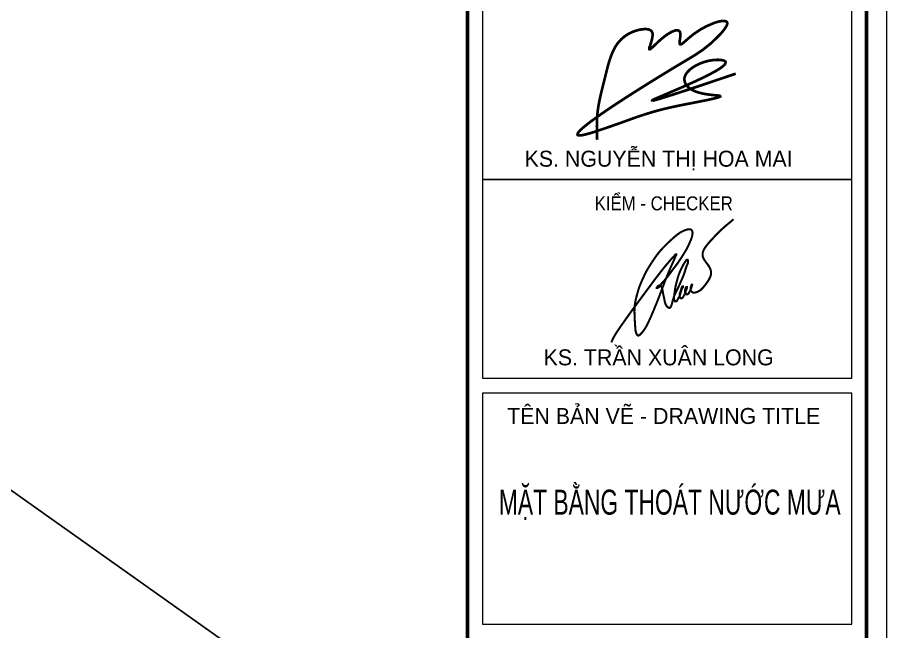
# Model space of a CAD drawing. Header units: inches. Extents: x 692246 to 692930, y 595951 to 596289.
# Drawn here: x 692882.13 to 692930.43, y 595985.87 to 596020 of the extents above; entities that cross this region are included whole.
import ezdxf
from ezdxf.enums import TextEntityAlignment as Align

# ---------------------------------------------------------------- set-up
doc = ezdxf.new("R2010")
doc.units = ezdxf.units.IN
doc.header["$MEASUREMENT"] = 0
doc.layers.get('0').update_dxf_attribs({"lineweight": 18})
for name, color, linetype, lineweight in [('2110 dim 0.13', 149, 'Continuous', 13), ('ISO', 153, 'Continuous', 13), ('LC ISO', 153, 'Continuous', 13), ('LC Net thay', 7, 'Continuous', 25), ('LC Text1', 3, 'Continuous', 20)]:
    doc.layers.add(name, color=color, linetype=linetype, lineweight=lineweight)
doc.layers.add('KCS_Plotter', color=11, linetype='Continuous', plot=False)
doc.layers.add('Khungten_LCDI', color=7, linetype='Continuous')
doc.styles.add('Khungten', font='VHAVAN.TTF', dxfattribs={"width": 0.8, "height": 5000})
doc.styles.add('Title', font='VHAVAN.TTF', dxfattribs={"width": 0.8})
doc.styles.add('VNAVANTH', font='VHAVANB.TTF', dxfattribs={"width": 0.6})

# ---------------------------------------------------------------- blocks, each defined once
blk = doc.blocks.new('chukyLong')
at = {"layer": 'ISO', "ltscale": 2, "const_width": 50}
blk.add_lwpolyline([(-23332, -148751), (-23332, -148751), (-23358, -148773), (-23384, -148795), (-23397, -148806), (-23415, -148822), (-23423, -148828), (-23436, -148839), (-23462, -148860), (-23488, -148882), (-23501, -148893), (-23514, -148904), (-23527, -148915), (-23540, -148926), (-23552, -148937), (-23565, -148948), (-23572, -148954), (-23578, -148959), (-23584, -148965), (-23591, -148971), (-23597, -148976), (-23605, -148984), (-23609, -148988), (-23616, -148994), (-23622, -148999), (-23628, -149005), (-23634, -149011), (-23640, -149017), (-23647, -149023), (-23653, -149029), (-23665, -149040), (-23677, -149052), (-23693, -149068), (-23701, -149076), (-23713, -149088), (-23725, -149100), (-23737, -149112), (-23749, -149124), (-23761, -149137), (-23772, -149149), (-23784, -149161), (-23796, -149173), (-23808, -149186), (-23819, -149198), (-23836, -149216), (-23842, -149223), (-23854, -149235), (-23865, -149248), (-23877, -149260), (-23888, -149273), (-23900, -149285), (-23911, -149298), (-23916, -149304), (-23922, -149311), (-23928, -149317), (-23933, -149324), (-23939, -149330), (-23944, -149337), (-23950, -149343), (-23955, -149350), (-23960, -149356), (-23966, -149363), (-23971, -149369), (-23977, -149376), (-23982, -149382), (-23987, -149389), (-23993, -149397), (-23998, -149403), (-24003, -149409), (-24008, -149416), (-24013, -149423), (-24018, -149430), (-24020, -149433), (-24023, -149437), (-24025, -149440), (-24028, -149444), (-24030, -149447), (-24032, -149451), (-24035, -149454), (-24037, -149458), (-24039, -149461), (-24041, -149465), (-24044, -149469), (-24046, -149472), (-24048, -149476), (-24050, -149480), (-24052, -149484), (-24054, -149487), (-24056, -149491), (-24058, -149495), (-24060, -149499), (-24061, -149503), (-24063, -149507), (-24065, -149510), (-24067, -149514), (-24068, -149518), (-24070, -149522), (-24071, -149526), (-24073, -149530), (-24074, -149534), (-24075, -149538), (-24077, -149542), (-24078, -149546), (-24079, -149551), (-24080, -149555), (-24081, -149559), (-24082, -149563), (-24083, -149567), (-24084, -149571), (-24084, -149575), (-24085, -149580), (-24086, -149584), (-24086, -149588), (-24087, -149592), (-24087, -149597), (-24088, -149601), (-24088, -149605), (-24088, -149609), (-24089, -149613), (-24089, -149618), (-24089, -149622), (-24089, -149626), (-24089, -149628), (-24089, -149631), (-24089, -149633), (-24088, -149635), (-24088, -149637), (-24088, -149639), (-24088, -149641), (-24088, -149643), (-24087, -149645), (-24087, -149647), (-24087, -149649), (-24086, -149653), (-24086, -149654), (-24086, -149656), (-24085, -149658), (-24085, -149660), (-24084, -149662), (-24083, -149664), (-24083, -149666), (-24082, -149668), (-24082, -149670), (-24081, -149672), (-24079, -149676), (-24078, -149680), (-24076, -149684), (-24075, -149688), (-24073, -149692), (-24071, -149697), (-24069, -149700), (-24068, -149703), (-24066, -149707), (-24064, -149711), (-24062, -149715), (-24060, -149719), (-24058, -149722), (-24056, -149726), (-24054, -149730), (-24052, -149733), (-24049, -149737), (-24047, -149741), (-24045, -149744), (-24043, -149748), (-24041, -149751), (-24038, -149755), (-24036, -149759), (-24035, -149761), (-24031, -149766), (-24029, -149769), (-24026, -149773), (-24022, -149780), (-24017, -149787), (-24012, -149793), (-24007, -149800), (-24002, -149807), (-23997, -149814), (-23984, -149830), (-23976, -149841), (-23971, -149848), (-23966, -149855), (-23961, -149861), (-23956, -149868), (-23951, -149875), (-23946, -149882), (-23942, -149889), (-23939, -149893), (-23937, -149896), (-23935, -149900), (-23932, -149904), (-23930, -149907), (-23928, -149911), (-23926, -149914), (-23923, -149918), (-23920, -149923), (-23919, -149925), (-23917, -149929), (-23915, -149933), (-23913, -149937), (-23911, -149940), (-23909, -149944), (-23907, -149948), (-23905, -149952), (-23904, -149956), (-23902, -149960), (-23900, -149964), (-23899, -149967), (-23897, -149971), (-23896, -149975), (-23895, -149979), (-23893, -149984), (-23892, -149988), (-23891, -149992), (-23890, -149996), (-23889, -150000), (-23888, -150004), (-23888, -150008), (-23887, -150012), (-23886, -150017), (-23886, -150021), (-23885, -150025), (-23884, -150029), (-23884, -150034), (-23884, -150038), (-23883, -150042), (-23883, -150046), (-23883, -150051), (-23882, -150055), (-23882, -150059), (-23882, -150063), (-23882, -150068), (-23882, -150072), (-23882, -150076), (-23883, -150081), (-23883, -150085), (-23883, -150089), (-23884, -150093), (-23884, -150097), (-23885, -150102), (-23885, -150106), (-23886, -150110), (-23887, -150113), (-23888, -150118), (-23889, -150122), (-23890, -150126), (-23891, -150130), (-23892, -150135), (-23894, -150139), (-23895, -150143), (-23896, -150147), (-23898, -150151), (-23900, -150154), (-23901, -150158), (-23903, -150162), (-23905, -150166), (-23906, -150170), (-23908, -150174), (-23910, -150178), (-23912, -150182), (-23915, -150189), (-23917, -150193), (-23921, -150201), (-23925, -150208), (-23929, -150216), (-23933, -150223), (-23937, -150231), (-23942, -150238), (-23946, -150245), (-23950, -150253), (-23955, -150260), (-23959, -150267), (-23963, -150273), (-23969, -150281), (-23973, -150288), (-23978, -150295), (-23983, -150302), (-23988, -150309), (-23993, -150316), (-23998, -150323), (-24003, -150329), (-24008, -150336), (-24014, -150343), (-24019, -150350), (-24024, -150356), (-24031, -150365), (-24040, -150376), (-24045, -150383), (-24051, -150389), (-24056, -150396), (-24061, -150403), (-24067, -150409), (-24072, -150416), (-24078, -150422), (-24083, -150428), (-24088, -150433), (-24092, -150438), (-24095, -150441), (-24098, -150444), (-24101, -150447), (-24104, -150450), (-24107, -150453), (-24110, -150456), (-24113, -150459), (-24116, -150462), (-24119, -150465), (-24122, -150468), (-24125, -150471), (-24128, -150473), (-24132, -150476), (-24135, -150479), (-24138, -150481), (-24140, -150483), (-24145, -150487), (-24148, -150489), (-24152, -150492), (-24155, -150494), (-24159, -150496), (-24163, -150499), (-24166, -150501), (-24170, -150503), (-24173, -150505), (-24177, -150507), (-24181, -150509), (-24185, -150511), (-24188, -150513), (-24192, -150515), (-24196, -150517), (-24200, -150519), (-24204, -150521), (-24208, -150523), (-24211, -150524), (-24215, -150526), (-24219, -150528), (-24223, -150529), (-24227, -150531), (-24231, -150532), (-24235, -150534), (-24239, -150535), (-24243, -150537), (-24247, -150538), (-24251, -150539), (-24255, -150540), (-24260, -150541), (-24264, -150542), (-24266, -150543), (-24268, -150543), (-24270, -150543), (-24272, -150544), (-24274, -150544), (-24276, -150544), (-24278, -150544), (-24280, -150545), (-24283, -150545), (-24285, -150545), (-24287, -150545), (-24289, -150545), (-24291, -150545), (-24293, -150545), (-24295, -150545), (-24297, -150545), (-24300, -150545), (-24302, -150545), (-24304, -150545), (-24306, -150545), (-24308, -150545), (-24311, -150545), (-24312, -150544), (-24315, -150544), (-24317, -150544), (-24319, -150543), (-24321, -150543), (-24323, -150542), (-24325, -150542), (-24327, -150541), (-24329, -150541), (-24331, -150540), (-24333, -150539), (-24335, -150539), (-24337, -150538), (-24339, -150537), (-24341, -150536), (-24343, -150535), (-24346, -150533), (-24346, -150533), (-24348, -150531), (-24350, -150530), (-24352, -150529), (-24353, -150528), (-24355, -150526), (-24356, -150525), (-24358, -150523), (-24359, -150522), (-24361, -150520), (-24362, -150518), (-24364, -150517), (-24365, -150515), (-24366, -150513), (-24367, -150512), (-24369, -150510), (-24370, -150508), (-24371, -150506), (-24372, -150504), (-24373, -150502), (-24374, -150501), (-24375, -150499), (-24376, -150497), (-24376, -150495), (-24377, -150493), (-24378, -150491), (-24379, -150489), (-24380, -150487), (-24380, -150486), (-24381, -150483), (-24382, -150481), (-24382, -150479), (-24383, -150477), (-24383, -150474), (-24384, -150472), (-24384, -150470), (-24384, -150469), (-24384, -150468), (-24384, -150467), (-24384, -150466), (-24384, -150464), (-24384, -150462), (-24384, -150460), (-24384, -150458), (-24383, -150456), (-24383, -150454), (-24383, -150451), (-24382, -150447), (-24381, -150444), (-24381, -150439), (-24380, -150434), (-24380, -150430), (-24379, -150426), (-24379, -150421), (-24378, -150417), (-24378, -150415), (-24377, -150413), (-24377, -150411), (-24377, -150409), (-24376, -150407), (-24376, -150405), (-24376, -150403), (-24375, -150401), (-24374, -150400), (-24374, -150398), (-24373, -150396), (-24373, -150394), (-24372, -150392), (-24371, -150391), (-24371, -150389), (-24370, -150387), (-24369, -150385), (-24368, -150383), (-24367, -150381), (-24367, -150379), (-24366, -150377), (-24365, -150374), (-24364, -150372), (-24363, -150370), (-24362, -150369), (-24362, -150368), (-24361, -150365), (-24360, -150362), (-24359, -150361), (-24359, -150360), (-24358, -150358), (-24358, -150357), (-24357, -150356), (-24357, -150355), (-24356, -150354), (-24355, -150353), (-24355, -150353), (-24355, -150352), (-24354, -150352), (-24354, -150352), (-24354, -150351), (-24353, -150351), (-24353, -150351), (-24352, -150351), (-24352, -150350), (-24352, -150350), (-24351, -150350), (-24351, -150350), (-24350, -150350), (-24350, -150350), (-24350, -150350), (-24349, -150350), (-24349, -150350), (-24348, -150351), (-24348, -150351), (-24347, -150351), (-24347, -150351), (-24346, -150352), (-24346, -150352), (-24345, -150352), (-24345, -150353), (-24345, -150353), (-24344, -150354), (-24344, -150354), (-24344, -150355), (-24344, -150355), (-24344, -150355), (-24343, -150356), (-24343, -150356), (-24343, -150357), (-24343, -150357), (-24343, -150358), (-24343, -150359), (-24343, -150360), (-24343, -150361), (-24344, -150362), (-24344, -150363), (-24344, -150364), (-24345, -150366), (-24345, -150367), (-24346, -150369), (-24347, -150371), (-24348, -150374), (-24349, -150376), (-24350, -150378), (-24350, -150380), (-24351, -150382), (-24352, -150384), (-24353, -150386), (-24353, -150388), (-24354, -150390), (-24354, -150392), (-24356, -150396), (-24357, -150400), (-24358, -150404), (-24360, -150412), (-24361, -150414), (-24362, -150419), (-24364, -150423), (-24365, -150427), (-24366, -150431), (-24368, -150435), (-24369, -150439), (-24371, -150443), (-24372, -150447), (-24374, -150452), (-24375, -150456), (-24377, -150460), (-24379, -150464), (-24380, -150467), (-24382, -150471), (-24384, -150475), (-24386, -150479), (-24387, -150483), (-24389, -150487), (-24391, -150491), (-24395, -150498), (-24398, -150506), (-24402, -150513), (-24408, -150524), (-24410, -150528), (-24412, -150532), (-24414, -150536), (-24416, -150539), (-24418, -150543), (-24421, -150547), (-24423, -150550), (-24424, -150552), (-24425, -150554), (-24426, -150556), (-24428, -150557), (-24429, -150559), (-24430, -150561), (-24432, -150562), (-24433, -150564), (-24434, -150566), (-24436, -150568), (-24437, -150569), (-24439, -150571), (-24440, -150572), (-24442, -150574), (-24443, -150575), (-24445, -150577), (-24447, -150578), (-24448, -150579), (-24450, -150581), (-24452, -150582), (-24453, -150582), (-24454, -150583), (-24455, -150583), (-24456, -150584), (-24457, -150584), (-24458, -150585), (-24459, -150585), (-24460, -150585), (-24461, -150586), (-24462, -150586), (-24463, -150586), (-24464, -150586), (-24465, -150587), (-24466, -150587), (-24467, -150587), (-24468, -150587), (-24469, -150587), (-24470, -150587), (-24471, -150587), (-24472, -150587), (-24473, -150587), (-24475, -150587), (-24476, -150587), (-24477, -150587), (-24478, -150587), (-24479, -150587), (-24480, -150586), (-24481, -150586), (-24482, -150586), (-24483, -150585), (-24484, -150585), (-24485, -150585), (-24486, -150584), (-24487, -150584), (-24488, -150584), (-24489, -150583), (-24490, -150583), (-24491, -150582), (-24492, -150582), (-24493, -150581), (-24494, -150580), (-24495, -150580), (-24495, -150579), (-24496, -150578), (-24497, -150578), (-24498, -150577), (-24499, -150576), (-24499, -150575), (-24500, -150575), (-24501, -150574), (-24502, -150572), (-24504, -150571), (-24505, -150569), (-24506, -150567), (-24507, -150565), (-24508, -150563), (-24509, -150561), (-24510, -150559), (-24511, -150557), (-24512, -150555), (-24513, -150553), (-24513, -150551), (-24514, -150549), (-24514, -150547), (-24515, -150545), (-24515, -150543), (-24516, -150541), (-24516, -150539), (-24516, -150537), (-24517, -150535), (-24517, -150532), (-24517, -150530), (-24517, -150528), (-24518, -150524), (-24518, -150519), (-24518, -150515), (-24518, -150511), (-24518, -150507), (-24518, -150502), (-24518, -150500), (-24518, -150498), (-24518, -150496), (-24518, -150494), (-24518, -150492), (-24518, -150490), (-24518, -150488), (-24517, -150486), (-24517, -150483), (-24517, -150481), (-24517, -150480), (-24516, -150477), (-24516, -150475), (-24515, -150473), (-24514, -150472), (-24514, -150470), (-24513, -150468), (-24513, -150466), (-24511, -150462), (-24510, -150458), (-24509, -150454), (-24507, -150450), (-24506, -150448), (-24506, -150446), (-24505, -150444), (-24504, -150441), (-24504, -150439), (-24503, -150437), (-24503, -150436), (-24502, -150432), (-24500, -150428), (-24500, -150426), (-24499, -150423), (-24499, -150422), (-24498, -150421), (-24498, -150420), (-24497, -150419), (-24497, -150418), (-24496, -150417), (-24496, -150416), (-24495, -150415), (-24495, -150415), (-24494, -150414), (-24494, -150413), (-24493, -150412), (-24492, -150411), (-24491, -150411), (-24491, -150410), (-24490, -150410), (-24489, -150409), (-24487, -150409), (-24487, -150408), (-24486, -150408), (-24485, -150408), (-24484, -150408), (-24482, -150408), (-24481, -150408), (-24480, -150408), (-24479, -150408), (-24478, -150408), (-24477, -150408), (-24476, -150408), (-24475, -150409), (-24474, -150409), (-24473, -150409), (-24472, -150410), (-24471, -150410), (-24471, -150411), (-24470, -150411), (-24470, -150412), (-24469, -150413), (-24469, -150413), (-24468, -150414), (-24468, -150415), (-24468, -150416), (-24468, -150416), (-24468, -150417), (-24468, -150418), (-24468, -150419), (-24468, -150420), (-24468, -150421), (-24468, -150422), (-24468, -150423), (-24468, -150424), (-24469, -150425), (-24469, -150427), (-24469, -150428), (-24469, -150429), (-24470, -150430), (-24470, -150431), (-24471, -150433), (-24471, -150434), (-24472, -150435), (-24473, -150437), (-24474, -150440), (-24475, -150443), (-24476, -150445), (-24478, -150450), (-24480, -150453), (-24481, -150455), (-24482, -150458), (-24483, -150460), (-24484, -150462), (-24485, -150464), (-24486, -150467), (-24487, -150469), (-24488, -150471), (-24488, -150473), (-24489, -150475), (-24490, -150477), (-24491, -150479), (-24491, -150481), (-24492, -150483), (-24493, -150485), (-24493, -150487), (-24494, -150489), (-24495, -150493), (-24496, -150496), (-24499, -150504), (-24500, -150507), (-24501, -150512), (-24502, -150515), (-24503, -150519), (-24505, -150522), (-24506, -150526), (-24507, -150530), (-24509, -150534), (-24510, -150538), (-24511, -150542), (-24513, -150546), (-24514, -150550), (-24516, -150554), (-24517, -150558), (-24519, -150562), (-24520, -150566), (-24522, -150570), (-24524, -150574), (-24525, -150578), (-24527, -150582), (-24529, -150586), (-24531, -150590), (-24532, -150594), (-24534, -150598), (-24536, -150602), (-24538, -150606), (-24540, -150610), (-24542, -150613), (-24544, -150617), (-24546, -150621), (-24548, -150625), (-24550, -150628), (-24552, -150632), (-24554, -150636), (-24556, -150639), (-24558, -150643), (-24561, -150646), (-24562, -150648), (-24563, -150650), (-24564, -150651), (-24566, -150653), (-24567, -150655), (-24568, -150656), (-24570, -150658), (-24571, -150660), (-24573, -150661), (-24574, -150663), (-24576, -150664), (-24577, -150666), (-24579, -150668), (-24580, -150669), (-24582, -150671), (-24583, -150672), (-24585, -150674), (-24587, -150675), (-24589, -150677), (-24591, -150678), (-24593, -150679), (-24594, -150680), (-24595, -150681), (-24596, -150682), (-24597, -150682), (-24598, -150683), (-24599, -150683), (-24600, -150683), (-24601, -150684), (-24602, -150684), (-24603, -150685), (-24604, -150685), (-24605, -150685), (-24606, -150685), (-24607, -150686), (-24608, -150686), (-24609, -150686), (-24610, -150686), (-24611, -150686), (-24612, -150686), (-24613, -150686), (-24614, -150685), (-24615, -150685), (-24616, -150685), (-24617, -150685), (-24618, -150684), (-24619, -150684), (-24620, -150684), (-24621, -150683), (-24622, -150683), (-24623, -150682), (-24624, -150682), (-24625, -150681), (-24625, -150680), (-24626, -150680), (-24627, -150679), (-24628, -150678), (-24629, -150678), (-24630, -150677), (-24631, -150676), (-24632, -150675), (-24634, -150673), (-24636, -150671), (-24637, -150669), (-24638, -150668), (-24640, -150666), (-24641, -150664), (-24642, -150662), (-24643, -150660), (-24644, -150658), (-24645, -150656), (-24646, -150654), (-24647, -150652), (-24648, -150650), (-24648, -150648), (-24649, -150646), (-24650, -150644), (-24650, -150642), (-24651, -150640), (-24651, -150639), (-24651, -150636), (-24652, -150634), (-24652, -150632), (-24652, -150630), (-24652, -150628), (-24652, -150626), (-24652, -150624), (-24653, -150622), (-24653, -150619), (-24653, -150617), (-24652, -150615), (-24652, -150613), (-24652, -150611), (-24652, -150609), (-24652, -150607), (-24652, -150605), (-24651, -150602), (-24651, -150600), (-24651, -150598), (-24650, -150594), (-24649, -150590), (-24648, -150585), (-24648, -150581), (-24647, -150577), (-24646, -150573), (-24644, -150568), (-24643, -150564), (-24642, -150560), (-24641, -150556), (-24640, -150552), (-24638, -150548), (-24637, -150544), (-24634, -150536), (-24632, -150528), (-24629, -150520), (-24626, -150512), (-24623, -150504), (-24621, -150496), (-24618, -150488), (-24617, -150484), (-24616, -150480), (-24614, -150476), (-24613, -150472), (-24612, -150468), (-24611, -150463), (-24610, -150459), (-24609, -150455), (-24607, -150447), (-24606, -150443), (-24605, -150439), (-24604, -150437), (-24604, -150435), (-24603, -150433), (-24603, -150431), (-24602, -150429), (-24601, -150427), (-24601, -150425), (-24600, -150423), (-24599, -150422), (-24598, -150420), (-24597, -150418), (-24596, -150416), (-24595, -150414), (-24594, -150412), (-24593, -150410), (-24591, -150409), (-24590, -150407), (-24589, -150405), (-24587, -150403), (-24586, -150402), (-24584, -150400), (-24583, -150399), (-24582, -150398), (-24581, -150397), (-24580, -150397), (-24579, -150396), (-24578, -150395), (-24577, -150394), (-24576, -150394), (-24575, -150393), (-24574, -150392), (-24573, -150391), (-24572, -150391), (-24571, -150390), (-24571, -150390), (-24570, -150390), (-24570, -150390), (-24569, -150390), (-24569, -150389), (-24568, -150389), (-24568, -150389), (-24567, -150389), (-24567, -150389), (-24567, -150390), (-24566, -150390), (-24566, -150390), (-24566, -150390), (-24566, -150391), (-24565, -150391), (-24565, -150392), (-24565, -150392), (-24565, -150393), (-24565, -150393), (-24565, -150394), (-24565, -150395), (-24565, -150396), (-24565, -150397), (-24565, -150399), (-24565, -150400), (-24565, -150401), (-24565, -150402), (-24565, -150403), (-24566, -150404), (-24566, -150405), (-24567, -150406), (-24567, -150407), (-24567, -150408), (-24568, -150409), (-24568, -150410), (-24569, -150411), (-24570, -150413), (-24571, -150414), (-24573, -150416), (-24576, -150421), (-24578, -150424), (-24580, -150428), (-24582, -150431), (-24584, -150435), (-24586, -150439), (-24588, -150442), (-24590, -150446), (-24592, -150450), (-24594, -150454), (-24595, -150458), (-24597, -150462), (-24599, -150466), (-24600, -150470), (-24602, -150474), (-24603, -150478), (-24605, -150482), (-24606, -150486), (-24608, -150490), (-24609, -150494), (-24610, -150498), (-24612, -150502), (-24614, -150511), (-24617, -150519), (-24620, -150528), (-24622, -150536), (-24624, -150544), (-24627, -150552), (-24629, -150560), (-24632, -150569), (-24634, -150577), (-24637, -150585), (-24638, -150589), (-24639, -150593), (-24641, -150597), (-24642, -150601), (-24643, -150605), (-24645, -150609), (-24646, -150613), (-24648, -150617), (-24649, -150621), (-24651, -150625), (-24652, -150628), (-24654, -150632), (-24656, -150636), (-24658, -150641), (-24659, -150644), (-24661, -150647), (-24663, -150651), (-24665, -150655), (-24667, -150658), (-24669, -150662), (-24671, -150666), (-24673, -150669), (-24677, -150677), (-24681, -150684), (-24686, -150691), (-24690, -150699), (-24694, -150706), (-24699, -150714), (-24701, -150717), (-24704, -150723), (-24707, -150729), (-24709, -150733), (-24710, -150735), (-24712, -150736), (-24713, -150738), (-24714, -150740), (-24715, -150742), (-24717, -150743), (-24718, -150745), (-24719, -150747), (-24721, -150748), (-24722, -150749), (-24722, -150750), (-24723, -150750), (-24724, -150751), (-24725, -150752), (-24726, -150752), (-24727, -150753), (-24727, -150753), (-24728, -150754), (-24730, -150755), (-24730, -150755), (-24731, -150756), (-24732, -150756), (-24733, -150756), (-24734, -150757), (-24735, -150757), (-24737, -150758), (-24738, -150758), (-24739, -150758), (-24740, -150758), (-24741, -150759), (-24742, -150759), (-24743, -150759), (-24744, -150759), (-24745, -150759), (-24746, -150759), (-24747, -150759), (-24748, -150759), (-24749, -150759), (-24751, -150759), (-24752, -150759), (-24753, -150758), (-24754, -150758), (-24754, -150758), (-24755, -150757), (-24756, -150757), (-24757, -150756), (-24758, -150756), (-24759, -150755), (-24760, -150755), (-24760, -150754), (-24761, -150753), (-24762, -150753), (-24763, -150752), (-24763, -150751), (-24764, -150750), (-24765, -150749), (-24765, -150749), (-24766, -150748), (-24767, -150747), (-24768, -150745), (-24769, -150743), (-24770, -150741), (-24771, -150739), (-24774, -150734), (-24776, -150731), (-24778, -150727), (-24779, -150725), (-24779, -150723), (-24780, -150721), (-24781, -150719), (-24782, -150717), (-24783, -150715), (-24784, -150713), (-24785, -150711), (-24785, -150709), (-24786, -150707), (-24787, -150705), (-24787, -150703), (-24788, -150701), (-24788, -150699), (-24789, -150698), (-24789, -150695), (-24790, -150693), (-24790, -150691), (-24790, -150689), (-24790, -150687), (-24791, -150685), (-24791, -150683), (-24791, -150681), (-24791, -150679), (-24791, -150677), (-24791, -150675), (-24791, -150673), (-24791, -150671), (-24791, -150669), (-24791, -150666), (-24790, -150664), (-24790, -150662), (-24790, -150658), (-24789, -150654), (-24789, -150649), (-24788, -150645), (-24787, -150641), (-24786, -150632), (-24784, -150623), (-24784, -150621), (-24783, -150615), (-24782, -150610), (-24782, -150606), (-24781, -150598), (-24780, -150589), (-24779, -150581), (-24778, -150572), (-24776, -150556), (-24774, -150539), (-24773, -150531), (-24772, -150525), (-24771, -150514), (-24770, -150506), (-24768, -150497), (-24767, -150489), (-24766, -150481), (-24764, -150472), (-24763, -150464), (-24762, -150455), (-24760, -150447), (-24759, -150439), (-24757, -150430), (-24755, -150422), (-24754, -150414), (-24752, -150405), (-24750, -150397), (-24749, -150389), (-24747, -150380), (-24745, -150372), (-24743, -150364), (-24741, -150355), (-24739, -150347), (-24737, -150339), (-24735, -150331), (-24733, -150322), (-24729, -150306), (-24725, -150289), (-24721, -150274), (-24716, -150257), (-24712, -150240), (-24710, -150232), (-24708, -150224), (-24705, -150216), (-24703, -150208), (-24701, -150200), (-24698, -150192), (-24696, -150184), (-24694, -150175), (-24691, -150167), (-24689, -150159), (-24686, -150151), (-24684, -150143), (-24681, -150135), (-24678, -150127), (-24676, -150119), (-24673, -150111), (-24670, -150103), (-24667, -150095), (-24664, -150087), (-24661, -150079), (-24658, -150071), (-24655, -150063), (-24651, -150053), (-24649, -150046), (-24645, -150038), (-24642, -150030), (-24638, -150022), (-24635, -150014), (-24631, -150006), (-24628, -149998), (-24624, -149990), (-24621, -149982), (-24617, -149974), (-24613, -149966), (-24609, -149958), (-24606, -149951), (-24602, -149943), (-24598, -149935), (-24594, -149928), (-24591, -149920), (-24587, -149913), (-24583, -149905), (-24579, -149898), (-24575, -149891), (-24573, -149887), (-24572, -149884), (-24570, -149880), (-24568, -149877), (-24566, -149873), (-24564, -149870), (-24562, -149866), (-24560, -149862), (-24558, -149860), (-24557, -149856), (-24553, -149850), (-24549, -149843), (-24547, -149840), (-24545, -149837), (-24543, -149833), (-24541, -149830), (-24539, -149827), (-24537, -149823), (-24535, -149820), (-24532, -149816), (-24531, -149814), (-24530, -149813), (-24529, -149811), (-24528, -149809), (-24526, -149807), (-24525, -149805), (-24524, -149803), (-24522, -149801), (-24521, -149799), (-24520, -149797), (-24518, -149795), (-24517, -149793), (-24515, -149791), (-24514, -149789), (-24512, -149787), (-24511, -149785), (-24508, -149782), (-24507, -149781), (-24506, -149779), (-24504, -149776), (-24500, -149772), (-24499, -149770), (-24497, -149768), (-24495, -149766), (-24493, -149763), (-24491, -149761), (-24490, -149759), (-24488, -149757), (-24486, -149756), (-24484, -149754), (-24483, -149753), (-24482, -149752), (-24481, -149751), (-24480, -149751), (-24480, -149750), (-24479, -149749), (-24478, -149748), (-24477, -149748), (-24476, -149747), (-24475, -149747), (-24474, -149746), (-24473, -149746), (-24473, -149745), (-24472, -149745), (-24471, -149744), (-24470, -149744), (-24469, -149744), (-24468, -149743), (-24468, -149743), (-24467, -149743), (-24466, -149743), (-24465, -149743), (-24464, -149743), (-24464, -149743), (-24463, -149743), (-24462, -149743), (-24461, -149743), (-24461, -149744), (-24460, -149744), (-24459, -149744), (-24458, -149745), (-24458, -149745), (-24457, -149746), (-24457, -149746), (-24456, -149747), (-24456, -149748), (-24455, -149748), (-24454, -149749), (-24454, -149750), (-24453, -149751), (-24453, -149752), (-24452, -149753), (-24452, -149754), (-24451, -149755), (-24451, -149756), (-24450, -149757), (-24450, -149759), (-24449, -149761), (-24448, -149764), (-24447, -149767), (-24447, -149768), (-24446, -149771), (-24446, -149773), (-24445, -149775), (-24445, -149777), (-24445, -149780), (-24444, -149782), (-24444, -149784), (-24444, -149786), (-24444, -149788), (-24444, -149791), (-24444, -149793), (-24444, -149795), (-24444, -149797), (-24444, -149799), (-24445, -149801), (-24445, -149803), (-24445, -149806), (-24446, -149808), (-24446, -149810), (-24446, -149812), (-24447, -149814), (-24447, -149816), (-24448, -149818), (-24448, -149820), (-24449, -149822), (-24450, -149824), (-24450, -149826), (-24451, -149828), (-24452, -149830), (-24453, -149834), (-24455, -149838), (-24456, -149842), (-24458, -149846), (-24460, -149850), (-24461, -149854), (-24465, -149862), (-24469, -149870), (-24470, -149874), (-24472, -149877), (-24474, -149882), (-24476, -149886), (-24477, -149890), (-24479, -149894), (-24480, -149898), (-24482, -149902), (-24484, -149906), (-24485, -149910), (-24486, -149914), (-24488, -149918), (-24491, -149926), (-24493, -149934), (-24496, -149942), (-24499, -149950), (-24501, -149958), (-24504, -149966), (-24506, -149974), (-24509, -149983), (-24513, -149999), (-24518, -150015), (-24520, -150023), (-24523, -150031), (-24525, -150039), (-24528, -150047), (-24530, -150055), (-24532, -150060), (-24536, -150071), (-24538, -150079), (-24541, -150087), (-24544, -150095), (-24547, -150103), (-24550, -150111), (-24553, -150118), (-24556, -150126), (-24559, -150134), (-24563, -150142), (-24566, -150150), (-24569, -150158), (-24572, -150165), (-24576, -150173), (-24579, -150181), (-24582, -150189), (-24589, -150204), (-24596, -150220), (-24603, -150236), (-24610, -150251), (-24617, -150267), (-24624, -150283), (-24631, -150299), (-24638, -150315), (-24645, -150331), (-24648, -150339), (-24651, -150347), (-24655, -150355), (-24658, -150362), (-24662, -150370), (-24665, -150378), (-24669, -150386), (-24672, -150393), (-24675, -150401), (-24679, -150408), (-24682, -150416), (-24686, -150423), (-24690, -150432), (-24693, -150437), (-24696, -150444), (-24700, -150451), (-24703, -150458), (-24706, -150465), (-24710, -150472), (-24713, -150479), (-24720, -150492), (-24727, -150506), (-24734, -150519), (-24738, -150526), (-24741, -150533), (-24744, -150540), (-24748, -150547), (-24751, -150554), (-24754, -150561), (-24758, -150568), (-24760, -150572), (-24761, -150576), (-24763, -150579), (-24765, -150583), (-24766, -150587), (-24768, -150591), (-24769, -150594), (-24771, -150598), (-24773, -150602), (-24774, -150606), (-24776, -150610), (-24778, -150614), (-24779, -150618), (-24781, -150622), (-24782, -150626), (-24784, -150630), (-24786, -150635), (-24787, -150639), (-24789, -150643), (-24790, -150648), (-24792, -150652), (-24794, -150657), (-24795, -150661), (-24797, -150666), (-24798, -150670), (-24800, -150675), (-24801, -150680), (-24803, -150685), (-24804, -150689), (-24806, -150694), (-24807, -150699), (-24809, -150704), (-24810, -150709), (-24812, -150715), (-24813, -150720), (-24815, -150725), (-24817, -150732), (-24818, -150736), (-24819, -150742), (-24821, -150747), (-24822, -150753), (-24823, -150758), (-24826, -150770), (-24829, -150781), (-24832, -150793), (-24834, -150798), (-24835, -150804), (-24837, -150810), (-24838, -150815), (-24840, -150821), (-24841, -150826), (-24843, -150832), (-24845, -150837), (-24845, -150840), (-24846, -150842), (-24847, -150845), (-24848, -150847), (-24849, -150850), (-24850, -150853), (-24851, -150855), (-24851, -150857), (-24852, -150860), (-24853, -150862), (-24854, -150865), (-24855, -150867), (-24856, -150869), (-24857, -150871), (-24858, -150874), (-24859, -150876), (-24860, -150878), (-24861, -150880), (-24862, -150882), (-24863, -150884), (-24864, -150886), (-24865, -150888), (-24866, -150890), (-24867, -150891), (-24868, -150893), (-24869, -150895), (-24870, -150897), (-24872, -150898), (-24873, -150900), (-24874, -150901), (-24875, -150903), (-24876, -150904), (-24877, -150906), (-24879, -150907), (-24880, -150908), (-24881, -150909), (-24882, -150910), (-24884, -150911), (-24885, -150912), (-24886, -150913), (-24888, -150914), (-24889, -150915), (-24891, -150916), (-24892, -150916), (-24893, -150917), (-24895, -150917), (-24896, -150918), (-24898, -150918), (-24899, -150918), (-24901, -150919), (-24902, -150919), (-24904, -150919), (-24905, -150919), (-24907, -150919), (-24909, -150918), (-24910, -150918), (-24912, -150918), (-24914, -150917), (-24915, -150917), (-24917, -150916), (-24919, -150916), (-24920, -150915), (-24922, -150914), (-24924, -150913), (-24926, -150912), (-24928, -150911), (-24930, -150910), (-24932, -150909), (-24933, -150907), (-24935, -150906), (-24937, -150905), (-24939, -150904), (-24940, -150902), (-24942, -150901), (-24944, -150900), (-24946, -150898), (-24947, -150897), (-24949, -150895), (-24950, -150894), (-24952, -150892), (-24953, -150891), (-24955, -150890), (-24956, -150888), (-24958, -150886), (-24959, -150885), (-24961, -150883), (-24962, -150882), (-24963, -150880), (-24965, -150879), (-24966, -150877), (-24967, -150875), (-24969, -150874), (-24970, -150872), (-24971, -150870), (-24972, -150869), (-24974, -150867), (-24976, -150863), (-24978, -150860), (-24980, -150856), (-24983, -150852), (-24985, -150849), (-24987, -150845), (-24988, -150841), (-24990, -150837), (-24992, -150833), (-24994, -150829), (-24995, -150825), (-24997, -150821), (-24999, -150817), (-25000, -150813), (-25001, -150809), (-25003, -150805), (-25004, -150801), (-25005, -150797), (-25007, -150792), (-25008, -150788), (-25009, -150784), (-25010, -150780), (-25011, -150775), (-25012, -150771), (-25013, -150767), (-25014, -150762), (-25015, -150758), (-25016, -150753), (-25018, -150745), (-25020, -150736), (-25022, -150727), (-25023, -150718), (-25025, -150710), (-25027, -150701), (-25028, -150694), (-25030, -150684), (-25032, -150676), (-25033, -150667), (-25035, -150659), (-25037, -150651), (-25039, -150642), (-25042, -150626), (-25046, -150610), (-25049, -150593), (-25051, -150585), (-25053, -150577), (-25054, -150569), (-25056, -150561), (-25057, -150552), (-25059, -150544), (-25061, -150535), (-25062, -150527), (-25064, -150518), (-25064, -150514), (-25065, -150508), (-25066, -150501), (-25068, -150492), (-25069, -150483), (-25070, -150479), (-25071, -150474), (-25072, -150470), (-25072, -150466), (-25073, -150461), (-25074, -150457), (-25075, -150453), (-25076, -150448), (-25078, -150444), (-25079, -150440), (-25079, -150438), (-25080, -150436), (-25081, -150434), (-25081, -150432), (-25082, -150430), (-25083, -150428), (-25084, -150426), (-25084, -150424), (-25085, -150422), (-25086, -150420), (-25087, -150418), (-25088, -150416), (-25089, -150414), (-25090, -150412), (-25091, -150411), (-25092, -150409), (-25093, -150407), (-25094, -150405), (-25095, -150404), (-25096, -150402), (-25098, -150400), (-25099, -150398), (-25100, -150397), (-25102, -150395), (-25103, -150394), (-25104, -150392), (-25106, -150391), (-25107, -150389), (-25109, -150387), (-25110, -150386), (-25112, -150385), (-25114, -150384), (-25115, -150382), (-25117, -150381), (-25119, -150380), (-25121, -150379), (-25122, -150378), (-25124, -150377), (-25126, -150376), (-25128, -150375), (-25130, -150374), (-25131, -150374), (-25132, -150373), (-25133, -150373), (-25134, -150373), (-25137, -150372), (-25139, -150372), (-25141, -150372), (-25143, -150372), (-25145, -150371), (-25147, -150371), (-25150, -150371), (-25152, -150372), (-25154, -150372), (-25156, -150372), (-25159, -150373), (-25160, -150373), (-25162, -150374), (-25164, -150374), (-25165, -150375), (-25167, -150376), (-25169, -150377), (-25170, -150377), (-25172, -150378), (-25174, -150380), (-25175, -150381), (-25177, -150382), (-25178, -150383), (-25180, -150385), (-25181, -150386), (-25183, -150387), (-25184, -150389), (-25186, -150391), (-25187, -150392), (-25189, -150394), (-25190, -150396), (-25192, -150398), (-25193, -150400), (-25195, -150402), (-25197, -150404), (-25198, -150406), (-25200, -150408), (-25202, -150410), (-25203, -150412), (-25205, -150415), (-25206, -150416), (-25206, -150417), (-25207, -150418), (-25208, -150419), (-25208, -150420), (-25209, -150421), (-25209, -150422), (-25210, -150423), (-25210, -150424), (-25210, -150424), (-25210, -150425), (-25210, -150425), (-25210, -150425), (-25210, -150426), (-25210, -150426), (-25210, -150426), (-25210, -150427), (-25210, -150427), (-25210, -150427), (-25210, -150428), (-25210, -150428), (-25210, -150428), (-25209, -150428), (-25209, -150428), (-25209, -150429), (-25209, -150429), (-25208, -150429), (-25208, -150429), (-25207, -150429), (-25207, -150429), (-25207, -150429), (-25206, -150430), (-25205, -150430), (-25204, -150430), (-25202, -150430), (-25201, -150430), (-25200, -150430), (-25199, -150429), (-25197, -150429), (-25196, -150429), (-25195, -150429), (-25192, -150428), (-25191, -150428), (-25190, -150428), (-25188, -150427), (-25187, -150427), (-25186, -150427), (-25185, -150426), (-25183, -150426), (-25182, -150425), (-25181, -150425), (-25180, -150425), (-25178, -150424), (-25175, -150423), (-25173, -150422), (-25171, -150420), (-25170, -150419), (-25168, -150418), (-25166, -150417), (-25164, -150416), (-25162, -150414), (-25161, -150413), (-25159, -150411), (-25158, -150410), (-25156, -150408), (-25155, -150407), (-25153, -150405), (-25152, -150404), (-25151, -150402), (-25149, -150401), (-25148, -150399), (-25147, -150397), (-25146, -150396), (-25144, -150394), (-25142, -150391), (-25140, -150387), (-25137, -150384), (-25134, -150379), (-25133, -150377), (-25131, -150373), (-25128, -150370), (-25126, -150366), (-25123, -150363), (-25121, -150360), (-25118, -150356), (-25116, -150353), (-25113, -150350), (-25111, -150346), (-25108, -150343), (-25106, -150340), (-25103, -150336), (-25098, -150330), (-25092, -150323), (-25087, -150317), (-25081, -150310), (-25076, -150304), (-25070, -150298), (-25064, -150291), (-25058, -150285), (-25047, -150272), (-25035, -150260), (-25024, -150247), (-25018, -150241), (-25012, -150234), (-25007, -150228), (-24999, -150219), (-24996, -150215), (-24990, -150208), (-24984, -150202), (-24979, -150195), (-24974, -150189), (-24968, -150182), (-24963, -150176), (-24958, -150169), (-24952, -150162), (-24947, -150156), (-24942, -150149), (-24937, -150142), (-24932, -150135), (-24927, -150129), (-24916, -150115), (-24906, -150101), (-24896, -150088), (-24886, -150074), (-24866, -150047), (-24856, -150033), (-24846, -150019), (-24841, -150013), (-24826, -149992), (-24816, -149979), (-24805, -149965), (-24785, -149938), (-24764, -149911), (-24754, -149898), (-24743, -149884), (-24733, -149871), (-24723, -149857), (-24713, -149844), (-24708, -149837), (-24703, -149830), (-24698, -149823), (-24693, -149816), (-24688, -149809), (-24683, -149802), (-24678, -149795), (-24674, -149788), (-24669, -149781), (-24664, -149774), (-24659, -149767), (-24655, -149760), (-24650, -149753), (-24645, -149746), (-24636, -149732), (-24627, -149718), (-24618, -149703), (-24608, -149689), (-24590, -149660), (-24573, -149632), (-24554, -149603), (-24545, -149589), (-24536, -149574), (-24527, -149560), (-24522, -149553), (-24518, -149545), (-24513, -149538), (-24509, -149531), (-24505, -149524), (-24500, -149516), (-24496, -149509), (-24492, -149502), (-24488, -149494), (-24484, -149487), (-24479, -149479), (-24475, -149472), (-24470, -149463), (-24467, -149457), (-24464, -149450), (-24460, -149442), (-24456, -149434), (-24452, -149427), (-24448, -149419), (-24445, -149412), (-24441, -149404), (-24438, -149396), (-24434, -149389), (-24430, -149381), (-24427, -149373), (-24423, -149366), (-24420, -149358), (-24417, -149350), (-24410, -149334), (-24403, -149319), (-24396, -149303), (-24392, -149294), (-24383, -149272), (-24379, -149264), (-24376, -149256), (-24373, -149248), (-24370, -149240), (-24367, -149232), (-24364, -149224), (-24362, -149220), (-24361, -149216), (-24360, -149212), (-24358, -149208), (-24357, -149204), (-24356, -149200), (-24354, -149196), (-24353, -149192), (-24352, -149188), (-24351, -149184), (-24350, -149180), (-24348, -149176), (-24347, -149170), (-24346, -149168), (-24346, -149164), (-24345, -149160), (-24344, -149155), (-24343, -149151), (-24342, -149147), (-24341, -149143), (-24341, -149139), (-24340, -149135), (-24339, -149131), (-24339, -149126), (-24338, -149122), (-24338, -149118), (-24337, -149114), (-24337, -149109), (-24337, -149105), (-24336, -149101), (-24336, -149096), (-24336, -149092), (-24336, -149088), (-24335, -149083), (-24335, -149079), (-24335, -149074), (-24335, -149072), (-24335, -149070), (-24335, -149068), (-24335, -149066), (-24336, -149063), (-24336, -149061), (-24336, -149059), (-24336, -149057), (-24337, -149055), (-24337, -149053), (-24337, -149051), (-24338, -149049), (-24338, -149046), (-24339, -149044), (-24340, -149042), (-24340, -149040), (-24341, -149039), (-24342, -149037), (-24343, -149035), (-24344, -149033), (-24345, -149030), (-24346, -149029), (-24347, -149028), (-24348, -149026), (-24349, -149024), (-24351, -149023), (-24352, -149021), (-24353, -149020), (-24355, -149018), (-24357, -149017), (-24358, -149015), (-24360, -149014), (-24362, -149012), (-24363, -149011), (-24365, -149010), (-24367, -149009), (-24369, -149007), (-24371, -149006), (-24373, -149005), (-24375, -149004), (-24377, -149003), (-24379, -149002), (-24381, -149001), (-24383, -149001), (-24385, -149000), (-24387, -148999), (-24389, -148998), (-24391, -148998), (-24393, -148997), (-24396, -148996), (-24397, -148996), (-24400, -148996), (-24402, -148995), (-24404, -148995), (-24406, -148995), (-24408, -148994), (-24410, -148994), (-24412, -148994), (-24414, -148994), (-24417, -148994), (-24419, -148994), (-24421, -148994), (-24423, -148994), (-24425, -148994), (-24427, -148994), (-24429, -148994), (-24431, -148994), (-24434, -148995), (-24436, -148995), (-24438, -148995), (-24440, -148996), (-24442, -148996), (-24444, -148996), (-24446, -148997), (-24450, -148997), (-24455, -148998), (-24459, -148999), (-24463, -149001), (-24467, -149002), (-24471, -149003), (-24476, -149004), (-24480, -149005), (-24483, -149006), (-24492, -149009), (-24500, -149012), (-24508, -149015), (-24516, -149018), (-24520, -149019), (-24524, -149021), (-24528, -149022), (-24532, -149024), (-24536, -149025), (-24540, -149027), (-24544, -149029), (-24548, -149030), (-24552, -149032), (-24556, -149034), (-24560, -149035), (-24563, -149037), (-24567, -149039), (-24571, -149041), (-24575, -149042), (-24579, -149044), (-24582, -149046), (-24586, -149048), (-24590, -149050), (-24595, -149052), (-24597, -149054), (-24601, -149056), (-24605, -149058), (-24609, -149060), (-24612, -149062), (-24616, -149064), (-24620, -149066), (-24623, -149068), (-24627, -149070), (-24630, -149073), (-24634, -149075), (-24638, -149077), (-24641, -149079), (-24645, -149082), (-24652, -149086), (-24659, -149091), (-24666, -149096), (-24673, -149101), (-24680, -149106), (-24687, -149111), (-24693, -149116), (-24700, -149121), (-24707, -149126), (-24714, -149131), (-24720, -149137), (-24727, -149142), (-24734, -149147), (-24740, -149153), (-24747, -149158), (-24754, -149164), (-24760, -149169), (-24767, -149175), (-24773, -149180), (-24780, -149186), (-24786, -149191), (-24792, -149197), (-24799, -149202), (-24805, -149208), (-24818, -149219), (-24831, -149231), (-24843, -149242), (-24856, -149253), (-24868, -149265), (-24881, -149276), (-24893, -149288), (-24905, -149299), (-24918, -149311), (-24930, -149323), (-24942, -149335), (-24958, -149350), (-24966, -149358), (-24979, -149370), (-24991, -149382), (-25003, -149394), (-25015, -149406), (-25027, -149418), (-25038, -149431), (-25050, -149443), (-25056, -149449), (-25062, -149455), (-25068, -149461), (-25074, -149467), (-25079, -149474), (-25085, -149480), (-25091, -149486), (-25097, -149492), (-25102, -149499), (-25108, -149505), (-25114, -149511), (-25119, -149518), (-25125, -149524), (-25130, -149531), (-25136, -149537), (-25141, -149543), (-25147, -149550), (-25152, -149556), (-25158, -149563), (-25163, -149569), (-25169, -149576), (-25174, -149583), (-25179, -149589), (-25184, -149596), (-25190, -149603), (-25195, -149610), (-25200, -149616), (-25205, -149623), (-25210, -149630), (-25215, -149636), (-25220, -149643), (-25225, -149650), (-25230, -149657), (-25235, -149664), (-25240, -149671), (-25245, -149678), (-25250, -149685), (-25255, -149692), (-25264, -149706), (-25274, -149720), (-25283, -149734), (-25293, -149748), (-25300, -149758), (-25312, -149776), (-25321, -149790), (-25330, -149804), (-25340, -149819), (-25349, -149833), (-25358, -149847), (-25367, -149861), (-25376, -149876), (-25385, -149890), (-25394, -149904), (-25403, -149919), (-25412, -149934), (-25416, -149941), (-25421, -149948), (-25425, -149955), (-25429, -149963), (-25434, -149970), (-25438, -149977), (-25442, -149985), (-25446, -149992), (-25450, -150000), (-25455, -150007), (-25459, -150014), (-25463, -150022), (-25467, -150029), (-25471, -150037), (-25475, -150044), (-25480, -150054), (-25483, -150059), (-25486, -150067), (-25490, -150074), (-25494, -150082), (-25498, -150090), (-25501, -150097), (-25505, -150105), (-25509, -150113), (-25512, -150120), (-25516, -150128), (-25523, -150143), (-25530, -150159), (-25537, -150174), (-25544, -150190), (-25551, -150205), (-25562, -150228), (-25572, -150252), (-25579, -150267), (-25586, -150283), (-25593, -150298), (-25596, -150306), (-25599, -150314), (-25603, -150322), (-25606, -150329), (-25609, -150337), (-25613, -150345), (-25616, -150353), (-25619, -150361), (-25622, -150369), (-25625, -150377), (-25628, -150385), (-25631, -150393), (-25635, -150403), (-25637, -150408), (-25640, -150416), (-25642, -150424), (-25645, -150432), (-25648, -150441), (-25650, -150449), (-25653, -150457), (-25656, -150465), (-25658, -150473), (-25661, -150481), (-25663, -150489), (-25666, -150497), (-25668, -150505), (-25670, -150514), (-25673, -150522), (-25677, -150538), (-25682, -150554), (-25686, -150571), (-25691, -150587), (-25698, -150613), (-25704, -150636), (-25709, -150653), (-25713, -150669), (-25715, -150677), (-25717, -150686), (-25719, -150694), (-25721, -150702), (-25723, -150710), (-25726, -150723), (-25727, -150727), (-25729, -150735), (-25730, -150743), (-25732, -150752), (-25734, -150760), (-25735, -150768), (-25737, -150777), (-25738, -150785), (-25740, -150793), (-25741, -150802), (-25742, -150810), (-25744, -150819), (-25745, -150827), (-25746, -150835), (-25747, -150844), (-25748, -150852), (-25749, -150861), (-25750, -150869), (-25751, -150878), (-25751, -150886), (-25752, -150898), (-25753, -150903), (-25753, -150912), (-25754, -150920), (-25754, -150929), (-25754, -150937), (-25755, -150945), (-25755, -150954), (-25755, -150962), (-25755, -150971), (-25755, -150979), (-25756, -150988), (-25756, -150996), (-25756, -151005), (-25756, -151013), (-25755, -151022), (-25755, -151030), (-25755, -151039), (-25755, -151047), (-25755, -151056), (-25754, -151073), (-25754, -151090), (-25753, -151107), (-25752, -151124), (-25752, -151141), (-25751, -151159), (-25749, -151191), (-25749, -151208), (-25748, -151225), (-25747, -151242), (-25746, -151259), (-25745, -151276), (-25744, -151295), (-25743, -151310), (-25742, -151327), (-25741, -151344), (-25739, -151361), (-25738, -151378), (-25738, -151387), (-25737, -151395), (-25736, -151404), (-25736, -151412), (-25735, -151420), (-25734, -151430), (-25734, -151437), (-25733, -151445), (-25732, -151453), (-25732, -151457), (-25731, -151461), (-25731, -151466), (-25730, -151470), (-25730, -151474), (-25729, -151478), (-25729, -151482), (-25728, -151486), (-25727, -151490), (-25726, -151494), (-25725, -151498), (-25724, -151503), (-25723, -151507), (-25722, -151511), (-25721, -151515), (-25720, -151519), (-25719, -151521), (-25718, -151524), (-25717, -151526), (-25717, -151528), (-25716, -151530), (-25715, -151532), (-25714, -151534), (-25713, -151536), (-25712, -151538), (-25711, -151541), (-25711, -151542), (-25709, -151545), (-25708, -151547), (-25707, -151549), (-25706, -151552), (-25705, -151554), (-25704, -151556), (-25703, -151558), (-25701, -151560), (-25700, -151562), (-25699, -151564), (-25698, -151566), (-25696, -151568), (-25695, -151570), (-25694, -151572), (-25692, -151574), (-25691, -151576), (-25689, -151577), (-25688, -151579), (-25687, -151581), (-25685, -151582), (-25684, -151584), (-25682, -151585), (-25680, -151586), (-25679, -151588), (-25677, -151589), (-25676, -151590), (-25674, -151591), (-25673, -151591), (-25672, -151592), (-25672, -151592), (-25671, -151593), (-25670, -151593), (-25669, -151593), (-25668, -151594), (-25668, -151594), (-25667, -151594), (-25666, -151594), (-25665, -151594), (-25664, -151595), (-25663, -151595), (-25662, -151595), (-25662, -151595), (-25661, -151595), (-25660, -151595), (-25659, -151595), (-25658, -151595), (-25657, -151595), (-25656, -151595), (-25655, -151595), (-25655, -151595), (-25654, -151594), (-25652, -151594), (-25650, -151593), (-25648, -151593), (-25647, -151592), (-25645, -151591), (-25643, -151591), (-25641, -151590), (-25639, -151589), (-25638, -151588), (-25636, -151587), (-25634, -151585), (-25632, -151584), (-25630, -151583), (-25628, -151581), (-25627, -151580), (-25625, -151578), (-25623, -151577), (-25621, -151575), (-25619, -151574), (-25618, -151572), (-25616, -151570), (-25614, -151569), (-25612, -151567), (-25610, -151565), (-25607, -151562), (-25603, -151558), (-25600, -151554), (-25596, -151550), (-25593, -151547), (-25589, -151543), (-25586, -151539), (-25583, -151536), (-25579, -151532), (-25576, -151528), (-25573, -151524), (-25570, -151521), (-25567, -151517), (-25564, -151514), (-25561, -151510), (-25558, -151506), (-25555, -151503), (-25552, -151499), (-25549, -151495), (-25546, -151492), (-25543, -151488), (-25541, -151485), (-25538, -151481), (-25535, -151478), (-25532, -151474), (-25530, -151470), (-25527, -151467), (-25525, -151463), (-25522, -151460), (-25520, -151456), (-25517, -151453), (-25515, -151449), (-25512, -151446), (-25510, -151442), (-25507, -151439), (-25505, -151435), (-25503, -151431), (-25500, -151428), (-25498, -151424), (-25494, -151417), (-25489, -151410), (-25485, -151403), (-25481, -151396), (-25477, -151389), (-25473, -151382), (-25469, -151375), (-25465, -151368), (-25461, -151361), (-25457, -151354), (-25453, -151347), (-25450, -151340), (-25446, -151333), (-25442, -151326), (-25439, -151319), (-25435, -151312), (-25432, -151305), (-25428, -151297), (-25425, -151290), (-25421, -151283), (-25418, -151276), (-25414, -151268), (-25412, -151263), (-25408, -151254), (-25404, -151246), (-25401, -151239), (-25397, -151231), (-25394, -151224), (-25390, -151216), (-25387, -151209), (-25384, -151201), (-25380, -151193), (-25377, -151186), (-25370, -151170), (-25363, -151155), (-25356, -151139), (-25349, -151124), (-25342, -151108), (-25336, -151092), (-25329, -151077), (-25322, -151061), (-25315, -151045), (-25308, -151029), (-25302, -151013), (-25295, -150997), (-25288, -150981), (-25285, -150973), (-25275, -150950), (-25269, -150934), (-25262, -150918), (-25255, -150902), (-25249, -150886), (-25243, -150871), (-25236, -150855), (-25230, -150839), (-25223, -150823), (-25217, -150808), (-25211, -150792), (-25204, -150776), (-25198, -150760), (-25186, -150729), (-25173, -150697), (-25161, -150666), (-25149, -150634), (-25137, -150603), (-25125, -150571), (-25113, -150540), (-25105, -150519), (-25089, -150476), (-25077, -150444), (-25065, -150413), (-25053, -150381), (-25041, -150349), (-25036, -150333), (-25029, -150317), (-25023, -150301), (-25017, -150286), (-25011, -150270), (-25005, -150254), (-24999, -150238), (-24993, -150222), (-24986, -150207), (-24980, -150191), (-24974, -150175), (-24967, -150160), (-24961, -150144), (-24954, -150128), (-24948, -150112), (-24941, -150097), (-24935, -150081), (-24928, -150066), (-24922, -150050), (-24915, -150034), (-24908, -150019), (-24902, -150003), (-24895, -149988), (-24888, -149972), (-24882, -149956), (-24875, -149941), (-24868, -149925), (-24861, -149910), (-24854, -149894), (-24851, -149886), (-24833, -149847), (-24826, -149832), (-24819, -149816), (-24812, -149801), (-24803, -149780), (-24799, -149770), (-24792, -149755), (-24788, -149747), (-24785, -149739), (-24782, -149732), (-24778, -149724), (-24775, -149716), (-24773, -149712), (-24772, -149708), (-24769, -149700), (-24765, -149691), (-24764, -149687), (-24762, -149683), (-24760, -149680), (-24759, -149676), (-24757, -149672), (-24756, -149668), (-24754, -149664), (-24753, -149662), (-24752, -149661), (-24751, -149657), (-24749, -149654), (-24748, -149651), (-24746, -149647), (-24745, -149645), (-24744, -149644), (-24743, -149642), (-24742, -149640), (-24741, -149638), (-24740, -149636), (-24739, -149634), (-24738, -149632), (-24737, -149630), (-24736, -149627), (-24735, -149625), (-24734, -149624), (-24734, -149623), (-24732, -149620), (-24732, -149619), (-24731, -149618), (-24731, -149616), (-24730, -149615), (-24730, -149614), (-24730, -149613), (-24730, -149612), (-24730, -149612), (-24729, -149611), (-24729, -149611), (-24729, -149610), (-24729, -149610), (-24729, -149609), (-24730, -149609), (-24730, -149609), (-24730, -149608), (-24730, -149608), (-24730, -149607), (-24730, -149607), (-24731, -149607), (-24731, -149607), (-24732, -149607), (-24732, -149606), (-24732, -149606), (-24733, -149606), (-24733, -149606), (-24734, -149606), (-24735, -149606), (-24736, -149606), (-24737, -149606), (-24738, -149606), (-24739, -149606), (-24740, -149606), (-24742, -149606), (-24743, -149607), (-24744, -149607), (-24745, -149607), (-24746, -149608), (-24747, -149608), (-24748, -149608), (-24749, -149609), (-24750, -149609), (-24751, -149610), (-24751, -149610), (-24752, -149611), (-24753, -149612), (-24754, -149612), (-24755, -149613), (-24756, -149614), (-24756, -149614), (-24757, -149615), (-24759, -149617), (-24760, -149618), (-24762, -149620), (-24763, -149622), (-24764, -149623), (-24766, -149625), (-24767, -149627), (-24772, -149635), (-24773, -149636), (-24774, -149638), (-24776, -149640), (-24777, -149642), (-24779, -149643), (-24780, -149645), (-24782, -149647), (-24783, -149648), (-24786, -149651), (-24789, -149655), (-24792, -149658), (-24795, -149661), (-24802, -149668), (-24806, -149672), (-24812, -149678), (-24818, -149684), (-24824, -149691), (-24830, -149697), (-24835, -149703), (-24841, -149709), (-24847, -149716), (-24852, -149722), (-24858, -149728), (-24863, -149735), (-24869, -149741), (-24880, -149754), (-24896, -149773), (-24902, -149780), (-24913, -149793), (-24924, -149806), (-24947, -149832), (-24958, -149845), (-24969, -149858), (-24979, -149870), (-24990, -149883), (-24996, -149891), (-25012, -149909), (-25023, -149923), (-25034, -149936), (-25044, -149949), (-25055, -149962), (-25067, -149978), (-25076, -149989), (-25087, -150002), (-25097, -150015), (-25107, -150029), (-25118, -150042), (-25138, -150069), (-25166, -150105), (-25200, -150150), (-25221, -150177), (-25241, -150204), (-25262, -150231), (-25272, -150245), (-25282, -150257), (-25293, -150272), (-25303, -150285), (-25323, -150313), (-25343, -150340), (-25363, -150367), (-25393, -150407), (-25485, -150531), (-25513, -150570), (-25565, -150640), (-25666, -150776), (-25686, -150804), (-25726, -150858), (-25746, -150886), (-25767, -150913), (-25784, -150936), (-25807, -150968), (-25827, -150995), (-25837, -151009), (-25847, -151023), (-25856, -151037), (-25866, -151050), (-25874, -151061), (-25886, -151078), (-25896, -151092), (-25905, -151106), (-25925, -151134), (-25944, -151161), (-25954, -151175), (-25964, -151189), (-25975, -151205), (-25984, -151217), (-25993, -151231), (-26003, -151244), (-26043, -151300), (-26053, -151313), (-26063, -151327), (-26072, -151341), (-26082, -151355), (-26092, -151369), (-26102, -151383), (-26111, -151397), (-26121, -151411), (-26131, -151425), (-26140, -151439), (-26150, -151453), (-26159, -151467), (-26168, -151481), (-26177, -151494), (-26187, -151509), (-26196, -151524), (-26201, -151531), (-26205, -151538), (-26210, -151545), (-26214, -151553), (-26218, -151560), (-26223, -151567), (-26227, -151574), (-26232, -151582), (-26236, -151589), (-26240, -151596), (-26244, -151604), (-26249, -151611), (-26251, -151615), (-26257, -151626), (-26261, -151633), (-26265, -151641), (-26269, -151648), (-26273, -151656), (-26277, -151663), (-26281, -151671), (-26284, -151678), (-26288, -151686), (-26293, -151697), (-26295, -151701), (-26299, -151709), (-26302, -151717), (-26306, -151725), (-26309, -151732), (-26316, -151748), (-26323, -151763)], dxfattribs=at)
blk = doc.blocks.new('mai')
at = {"layer": 'LC ISO', "const_width": 27}
blk.add_lwpolyline([(693850.8, 595979.6, -0.00853), (693847.2, 596111, -0.01742), (693849.9, 596208.4, -0.033538), (693872.2, 596367.5, -0.011612), (693901.4, 596494.6, 0.001817), (693950.7, 596691.5, -0.010146), (693968.9, 596757.9, -0.01847), (693990.6, 596822.4, -0.02762), (694017.7, 596883.7, -0.210281), (694235.4, 597071.8, -0.03864), (694295.7, 597086.2, -0.039884), (694334.4, 597089.3, -0.067965), (694367.9, 597084.9, -0.162916), (694396.8, 597066.2, -0.119706), (694404.7, 597046.8, -0.046804), (694405.9, 597030.5, -0.049077), (694401, 596993.4, -0.029846), (694375.1, 596906.1, 0.086862), (694371.9, 596888.1, 0.487324), (694375.8, 596885, 0.1192), (694384.9, 596889.9, 0.034181), (694416.5, 596917.9, -0.008719), (694479.9, 596977.5, -0.023521), (694537.7, 597024.7, -0.042853), (694598.5, 597061.9, -0.056076), (694635.2, 597075.4, -0.082223), (694657.7, 597077.1, -0.159034), (694674.1, 597069.7, -0.115943), (694680.6, 597059.1, -0.063444), (694683.6, 597044, -0.04472), (694682.4, 597006, 0.000797), (694678, 596967.6, 0.051967), (694677.4, 596945.8, 0.137439), (694680, 596937.4, 0.261084), (694685.9, 596935.1, 0.100637), (694694.8, 596938.1, 0.049524), (694712.9, 596950.8, 0.013162), (694762, 596993.9, -0.09273), (695020.7, 597149.9, -0.042114), (695086.4, 597168, -0.035634), (695112.6, 597170.8, -0.060518), (695133.1, 597169.2, -0.115813), (695147.3, 597163, -0.177881), (695154, 597152, -0.119734), (695152.8, 597136, -0.054576), (695144, 597115.7, -0.040892), (695119.4, 597079.1, -0.025342), (695071, 597023.6, -0.067469), (694823.1, 596824, 0.001981), (694568.2, 596670.9, 0.0043), (694255.5, 596477.2, 0.00768), (693952.9, 596280.2, 0.007554), (693826.9, 596192.4, 0.019424), (693710.5, 596102.3, 0.019453), (693680.2, 596074.3, 0.041176), (693660.7, 596051.8, 0.084295), (693653.9, 596038.9, 0.11812), (693653.4, 596032.3, 0.254149), (693658.8, 596025.7, 0.083166), (693666.8, 596023.5, 0.064978), (693693.8, 596024.9, 0.023251), (693734.5, 596033.4, 0.016951), (693847.8, 596067.2, 0.008026), (694206.7, 596193.1, -0.006824), (694333.1, 596235.9, -0.02227), (694563.6, 596299.1, -0.006716), (694702.5, 596328.8, 0.002968), (694961.6, 596380.1, 0.008992), (695032.6, 596396.2, 0.033676), (695077.1, 596409.5, 0.112285), (695085.8, 596414.8, 0.30734), (695086.1, 596417, 0.175568), (695078.3, 596420.5, 0.031653), (695047.8, 596424.6, -0.017223), (694943.3, 596436.9, -0.034406), (694862, 596455, -0.045744), (694805.9, 596477.6, -0.102012), (694749.5, 596522.9, -0.064263), (694732.7, 596550, -0.208644), (694731.2, 596618.9, -0.08485), (694755, 596657.9, -0.055958), (694793.1, 596693.7, -0.062068), (694878.4, 596742.7, -0.097705), (695052.8, 596781.2, -0.039053), (695098.9, 596778.4, -0.050134), (695120.5, 596773.1, -0.1046), (695133.4, 596765.6, -0.280683), (695137.7, 596750.3, -0.096757), (695131.3, 596737.8, -0.047196), (695118.4, 596723.6, -0.041281), (695075, 596691.1, -0.018557), (695012.6, 596654.2, -0.014322), (694893.9, 596594, -0.008129), (694714.8, 596512.6, -0.002131), (694481.6, 596412.4, 0.014675), (694416.9, 596383.2, 0.061098), (694401, 596373.7, 0.696507), (694400.9, 596371.9, 0.093008), (694414.9, 596373.6, 0.017314), (694494.6, 596395.9, 0.005605), (694810.2, 596498.2, 0.002086), (695239.3, 596642.5)], format="xyb", dxfattribs=at)
blk = doc.blocks.new('lcdi fix')
at = {"layer": 'Defpoints', "lineweight": 0}
blk.add_lwpolyline([(-1200, -14850), (-1200, 14850), (40800, 14850), (40800, -14850)], close=True, dxfattribs=at)
at = {"layer": 'Khungten_LCDI', "color": 5, "lineweight": 60}
blk.add_line((36600, 14650), (36600, -14650), dxfattribs=at)
at = {"layer": 'Khungten_LCDI', "color": 5, "lineweight": 25}
blk.add_line((40600, -14650), (40600, 14650), dxfattribs=at)
at = {"layer": 'Khungten_LCDI', "color": 5, "lineweight": 60}
blk.add_lwpolyline([(0, -14650), (0, 14650), (40600, 14650), (40600, -14650)], close=True, dxfattribs=at)
at = {"layer": 'Khungten_LCDI', "color": 9, "lineweight": 15}
for points in [[(36750, -5526.4), (40450, -5526.4), (40450, -3535.5), (36750, -3535.5)], [(36750, -7517.3), (40450, -7517.3), (40450, -5526.4), (36750, -5526.4)], [(36750, -9983.4), (40450, -9983.4), (40450, -7667.3), (36750, -7667.3)]]:
    blk.add_lwpolyline(points, close=True, dxfattribs=at)
blk.add_blockref('mai', (-655951.7, -601109))
at = {"layer": '2110 dim 0.13', "xscale": 0.4096000000000001, "yscale": 0.4096000000000001, "zscale": 0.4096000000000001}
blk.add_blockref('chukyLong', (48822.2, 55002.4), dxfattribs=at)
at = {"color": 7}
for s, style, p in [('ks. nguyÔn thÞ hoa mai', 'VNAVANTH', (38514.7, -5398.7)), ('ks. trÇn xu©n long', 'VNAVANTH', (38514.7, -7389.6)), ('tªn b¶n vÏ - drawing title', 'Khungten', (38565.6, -7977.2))]:
    blk.add_text(s, height=160, dxfattribs=dict(at, style=style)).set_placement(p, align=Align.CENTER)
at = {"color": 7, "style": 'Khungten', "width": 0.9}
blk.add_text('kiÓm - checker', height=140, dxfattribs=at).set_placement((38565.6, -5836.3), align=Align.CENTER)
at = {"color": 7, "style": 'Khungten', "width": 0.8}
for tag, p in [('REVISION', (39498.8, -10746.3)), ('NGAYHT', (39546.1, -11609.4))]:
    blk.add_attdef(tag, text='', height=200, dxfattribs=at).set_placement(p, align=Align.CENTER)
at = {"layer": 'LC Text1', "style": 'Title', "width": 1.824646}
for tag, p, p2 in [('TENBANVE1', (36912.7, -8885.8), (40339.1, -8885.8)), ('TENBANVE2', (36912.7, -9562.5), (40339.1, -9562.5))]:
    blk.add_attdef(tag, text='', height=250, dxfattribs=at).set_placement(p, p2, align=Align.FIT)
at = {"layer": 'LC Text1', "style": 'Title', "width": 0.7}
blk.add_attdef('SOBANVE', text='', height=250, dxfattribs=at).set_placement((39562, -13896.2), align=Align.CENTER)

msp = doc.modelspace()

# ---------------------------------------------------------------- linework, layer by layer
at = {"layer": 'KCS_Plotter', "ltscale": 50}
msp.add_line((692697.587, 596123.964), (692930.435, 595959.308), dxfattribs=at)

# ---------------------------------------------------------------- block references
at = {"layer": 'LC Net thay'}
ref = msp.add_blockref('lcdi fix', (692704.239, 596041.636), dxfattribs=dict(at, xscale=0.005543999978195853, yscale=0.005543999978195853, zscale=0.005543999978195853))
ref.add_attrib('TENBANVE1', 'mÆt b»ng tho¸t n\xadíc m\xada', dxfattribs={"layer": 'LC Text1', "height": 1.386, "style": 'Title', "width": 0.69096}).set_placement((692908.883, 595992.373), (692927.88, 595992.373), align=Align.FIT)

doc.saveas('drawing.dxf')
